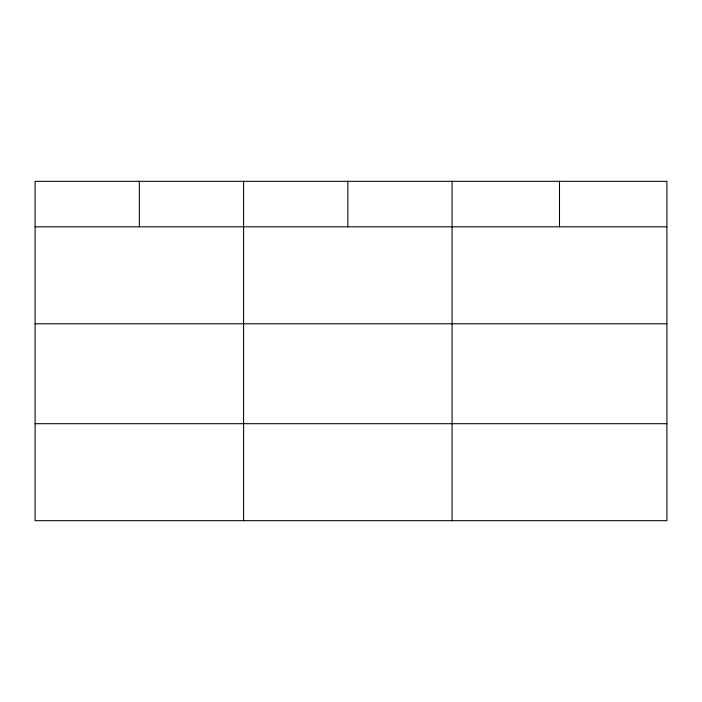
<?xml version="1.0" encoding="UTF-8"?>
<svg xmlns="http://www.w3.org/2000/svg" width="702" height="702" viewBox="0 0 702 702"><rect width="100%" height="100%" fill="white"/><g stroke="black" fill="none" stroke-linecap="round" stroke-linejoin="round"><path stroke-width="1.05" d="M666.9 323.789L666.9 181.318L35.1 181.318L35.1 520.682L666.9 520.682L666.9 323.789L35.1 323.789M35.1 226.816L666.9 226.816M35.1 423.701L666.9 423.701M559.494 181.318L559.494 226.816M452.088 181.318L452.088 520.682M347.841 181.318L347.841 226.816M243.594 181.318L243.594 520.682M139.347 181.318L139.347 226.816"/></g></svg>
